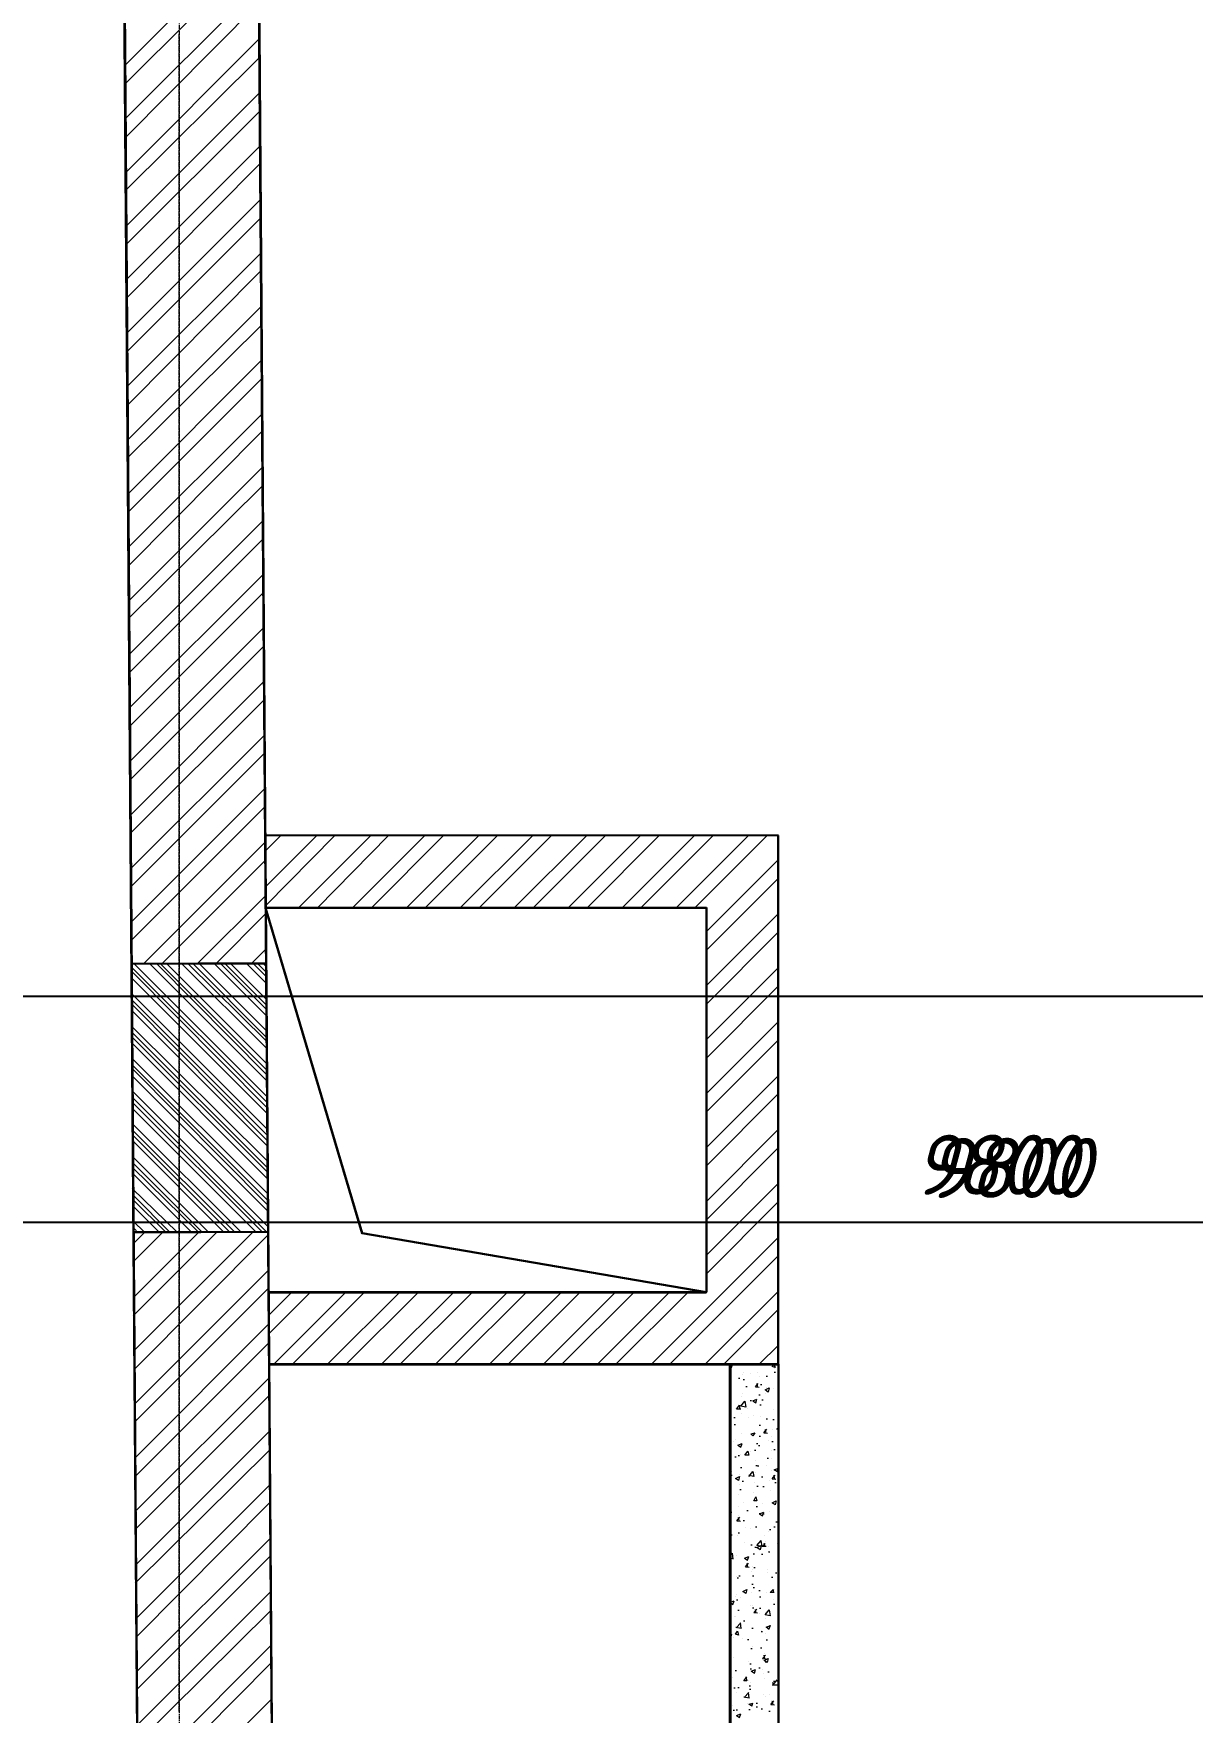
# Model space of a CAD drawing. Header units: millimetres. Extents: x -10178924 to 11692288, y -947381 to 58396.
# Drawn here: x 750201 to 755023, y -810699 to -803712 of the extents above; entities that cross this region are included whole.
import ezdxf

# ---------------------------------------------------------------- set-up
doc = ezdxf.new("R2010")
doc.units = ezdxf.units.MM
doc.linetypes.add('осевая', pattern=[50.8, 31.75, -6.35, 6.35, -6.35])
for name, color, linetype, true_color in [('PDF _Перегородки', 7, 'Continuous', 0x0037dd), ('PDF _Размеры осевые', 7, 'Continuous', 0x5d6970), ('PDF _штриховка', 7, 'Continuous', 0x95834a)]:
    doc.layers.add(name, color=color, linetype=linetype, true_color=true_color)
doc.layers.add('PDF _СПДС_Штриховка', color=7, linetype='Continuous')
doc.layers.add('PDF _Стены.1', color=7, linetype='Continuous')
for name, color, linetype, lineweight in [('PDF _Текст', 7, 'Continuous', 5), ('Перегородки', 162, 'Continuous', 9), ('Размеры осевые', 153, 'Continuous', 9), ('СПДС_Штриховка', 7, 'Continuous', 9), ('Стены.1', 7, 'Continuous', 25), ('ШТРИХОВКА', 252, 'Continuous', 15)]:
    doc.layers.add(name, color=color, linetype=linetype, lineweight=lineweight)
doc.styles.add('PDF GOST Common Italic', font='GOST_Common Italic.ttf')
doc.styles.add('Текст_М100', font='GOST_Common Italic.ttf', dxfattribs={"height": 250})
doc.dimstyles.new('Размеры_М100', dxfattribs={"dimtxt": 250, "dimasz": 100, "dimexe": 100, "dimexo": 100, "dimgap": 100, "dimtad": 1, "dimrnd": 5, "dimtxsty": 'Текст_М100', "dimblk": 'ARCHTICK', "dimcen": 250, "dimdle": 100, "dimadec": 0, "dimazin": 2, "dimtfac": 1, "dimtmove": 1, "dimatfit": 3, "dimfxl": 1, "dimarcsym": 0})

# ---------------------------------------------------------------- blocks, each defined once
blk = doc.blocks.new('_ArchTick')
at = {"color": 0, "linetype": 'ByBlock', "const_width": 0.15}
blk.add_lwpolyline([(-0.5, -0.5), (0.5, 0.5)], dxfattribs=at)
blk = doc.blocks.new('*D2713')
at = {"layer": 'Defpoints', "color": 0, "ltscale": 100, "transparency": 16777216}
for p in [(-7000, -26444.9), (61000, -26444.9), (61000, -26928.2)]:
    blk.add_point(p, dxfattribs=at)
at = {"layer": 'Размеры осевые', "color": 0, "lineweight": -2, "ltscale": 100, "transparency": 16777216}
for p, q in [((-7000, -26544.9), (-7000, -27028.2)), ((61000, -26544.9), (61000, -27028.2)), ((-7100, -26928.2), (61100, -26928.2))]:
    blk.add_line(p, q, dxfattribs=at)
at = {"layer": 'Размеры осевые', "color": 0, "lineweight": -2, "ltscale": 100, "transparency": 16777216, "xscale": 100, "yscale": 100, "zscale": 100, "rotation": 180}
blk.add_blockref('_ArchTick', (-7000, -26928.2), dxfattribs=at)
at = {"layer": 'Размеры осевые', "color": 0, "lineweight": -2, "ltscale": 100, "transparency": 16777216, "xscale": 100, "yscale": 100, "zscale": 100}
blk.add_blockref('_ArchTick', (61000, -26928.2), dxfattribs=at)
at = {"layer": 'Размеры осевые', "color": 0, "ltscale": 100, "transparency": 16777216, "insert": (27000, -26703.2), "char_height": 250, "attachment_point": 5, "style": 'Текст_М100'}
blk.add_mtext('68000', dxfattribs=at)
blk = doc.blocks.new('*D2719')
at = {"layer": 'Defpoints', "color": 0, "ltscale": 100, "transparency": 16777216}
for p in [(27000, -27248.7), (36800, -27248.7), (36800, -27867.7)]:
    blk.add_point(p, dxfattribs=at)
at = {"layer": 'Размеры осевые', "color": 0, "lineweight": -2, "ltscale": 100, "transparency": 16777216}
for p, q in [((27000, -27348.7), (27000, -27967.7)), ((36800, -27348.7), (36800, -27967.7)), ((26900, -27867.7), (36900, -27867.7))]:
    blk.add_line(p, q, dxfattribs=at)
at = {"layer": 'Размеры осевые', "color": 0, "lineweight": -2, "ltscale": 100, "transparency": 16777216, "xscale": 100, "yscale": 100, "zscale": 100, "rotation": 180}
blk.add_blockref('_ArchTick', (27000, -27867.7), dxfattribs=at)
at = {"layer": 'Размеры осевые', "color": 0, "lineweight": -2, "ltscale": 100, "transparency": 16777216, "xscale": 100, "yscale": 100, "zscale": 100}
blk.add_blockref('_ArchTick', (36800, -27867.7), dxfattribs=at)
at = {"layer": 'Размеры осевые', "color": 0, "ltscale": 100, "transparency": 16777216, "insert": (31900, -27642.7), "char_height": 250, "attachment_point": 5, "style": 'Текст_М100'}
blk.add_mtext('9800', dxfattribs=at)
blk = doc.blocks.new('A$C5282721b')
at = {"layer": 'Перегородки', "lineweight": 20, "true_color": 0x000000, "transparency": 33554687}
h = blk.add_hatch(dxfattribs=at)
h.set_pattern_fill('ANSI32', color=18, scale=10, angle=-90)
h.set_pattern_definition([(315, (317124.38, 19491.45), (67.35192, 67.35192), []), (315, (317124.38, 19446.545), (67.35192, 67.35192), [])])
h.paths.add_polyline_path([(28811.26, -26790.909), (28251.265, -26793.645), (28259.391, -27912.252), (28819.388, -27909.346)])
at = {"layer": 'СПДС_Штриховка', "ltscale": 0.1, "true_color": 0x000000, "transparency": 33554687}
h = blk.add_hatch(dxfattribs=at)
h.set_pattern_fill('AR-CONC', color=18)
h.set_pattern_definition([(50, (-258704.5, 228827.83), (182.18467, -15.939086), [19.05, -209.55]), (355, (-258704.5, 228827.83), (-35.24342, 191.056845), [15.24, -167.64058]), (100.451445, (-258689.32, 228826.5), (146.94125, 175.11775), [16.19001, -178.090245]), (46.1842, (-258704.5, 228878.63), (271.07904, -42.04233), [28.575, -314.325]), (96.63556, (-258681.92, 228875.13), (237.40413, 247.42612), [24.28502, -267.1356]), (351.18415, (-258704.5, 228878.63), (237.40413, 247.42612), [22.85997, -251.45973]), (21, (-258679.1, 228865.93), (151.61439, -102.2652), [19.05, -209.55]), (326, (-258679.1, 228865.93), (61.80203, 184.18797), [15.24, -167.64]), (71.451445, (-258666.47, 228857.4), (213.41642, 81.92277), [16.19001, -178.08994]), (37.5, (-258704.506, 228827.83), (3.088603, 84.555039), [0, -165.608, 0, -170.18, 0, -168.275]), (7.5, (-258704.51, 228827.83), (66.819663, 100.180575), [0, -97.028, 0, -161.798, 0, -64.135]), (327.5, (-258761.15, 228827.83), (135.590595, -5.728744), [0, -63.5, 0, -198.12, 0, -262.89]), (317.5, (-258786.55, 228827.83), (148.12918, 25.42649), [0, -82.55, 0, -131.572, 0, -186.69])])
h.paths.add_polyline_path([(30942.131, -28459.584), (30742.131, -28459.584), (30742.131, -31868.119), (30942.131, -31868.119)])
at = {"layer": 'ШТРИХОВКА', "ltscale": 100, "true_color": 0x000000, "transparency": 33554687}
h = blk.add_hatch(dxfattribs=at)
h.set_pattern_fill('ANSI31', color=18, scale=50)
h.set_pattern_definition([(45, (-104060.72, 12739.44), (-112.2532, 112.2532), [])])
h.paths.add_polyline_path([(28819.385, -27909.346), (28259.391, -27912.252), (28288.13, -31868.119), (27792.557, -31868.119), (27792.557, -32428.119), (29042.101, -32424.051), (29042.101, -31868.119), (28848.144, -31868.119)])
h.paths.add_polyline_path([(28251.265, -26793.645), (28811.26, -26790.739), (28731.866, -15862.111), (28171.851, -15862.111)])
h = blk.add_hatch(dxfattribs=at)
h.set_pattern_fill('ANSI31', color=18, scale=50)
h.set_pattern_definition([(45, (-79692.41, 25021.16), (-112.2532, 112.2532), [])])
h.paths.add_polyline_path([(30642.131, -26559.082), (30642.131, -28159.584), (28821.203, -28159.584), (28823.382, -28459.584), (30642.131, -28459.584), (30942.131, -28459.584), (30942.131, -27866.201), (30942.131, -26259.082), (28807.397, -26259.082), (28809.576, -26559.082)])
at = {"layer": 'Размеры осевые', "color": 251, "linetype": 'осевая', "ltscale": 0.5, "transparency": 33554687}
blk.add_line((28450, -58512.867), (28450, -4812.867), dxfattribs=at)
at = {"layer": 'Стены.1', "color": 18, "linetype": 'Continuous', "true_color": 0x000000, "transparency": 33554687}
for p, q in [((29211.24, -27913.92), (28809.585, -26560.395)), ((28811.26, -26790.909), (28251.265, -26793.645)), ((28819.388, -27909.346), (28259.391, -27912.252)), ((30642.131, -28159.584), (29211.24, -27913.92))]:
    blk.add_line(p, q, dxfattribs=at)
at = {"layer": 'Стены.1', "color": 18, "linetype": 'Continuous', "true_color": 0x000000, "transparency": 33554687, "flags": 128}
for points in [[(28171.851, -15862.111), (28288.13, -31868.119)], [(28731.866, -15862.111), (28848.144, -31868.119)], [(30942.131, -26259.082), (28807.397, -26259.082)], [(30942.131, -28459.584), (30942.131, -26259.082)], [(28809.576, -26559.082), (30642.131, -26559.082)], [(30642.131, -26559.082), (30642.131, -28159.584)], [(30642.131, -28159.584), (28821.203, -28159.584)], [(30942.131, -28459.584), (28823.382, -28459.584)]]:
    blk.add_lwpolyline(points, dxfattribs=at)
at = {"layer": 'Стены.1', "color": 18, "ltscale": 0.1, "true_color": 0x000000, "transparency": 33554687}
for points in [[(30742.131, -28459.584), (30742.131, -31868.119)], [(30942.131, -28459.584), (30942.131, -31868.119)]]:
    blk.add_lwpolyline(points, dxfattribs=at)
at = {"layer": 'Размеры осевые', "color": 251, "ltscale": 100, "transparency": 33554687}
for base, p1, p2, picture, middle in [((61000, -26928.154), (-7000, -26444.862), (61000, -26444.862), '*D2713', (27000, -26703.154)), ((36800, -27867.723), (27000, -27248.656), (36800, -27248.656), '*D2719', (31900, -27642.723))]:
    dim = blk.add_linear_dim(base=base, p1=p1, p2=p2, dimstyle='Размеры_М100', dxfattribs=at)
    dim.commit()
    dim.dimension.update_dxf_attribs({"geometry": picture, "text_midpoint": middle})

msp = doc.modelspace()

# ---------------------------------------------------------------- linework, layer by layer
at = {"layer": 'PDF _Перегородки', "color": 5, "lineweight": 20}
for points in [[(750607.8, -807613), (751170.8, -808180.3)], [(750620.5, -807583.4), (751170.8, -808133.7)], [(750713.6, -807583.4), (751170.8, -808044.8)], [(750756, -807583.4), (751170.8, -807998.3)], [(750844.9, -807583.4), (751170.8, -807905.1)], [(750891.4, -807583.4), (751170.8, -807862.8)], [(750980.3, -807583.4), (751166.6, -807769.7)], [(751022.7, -807583.4), (751166.6, -807727.3)], [(751115.8, -807583.4), (751166.6, -807634.2)], [(751158.1, -807583.4), (751166.6, -807591.9)], [(750607.8, -807706.2), (751170.8, -808269.2)], [(750607.8, -807748.5), (751170.8, -808315.8)], [(750607.8, -807841.6), (751175, -808404.7)], [(750607.8, -807884), (751175, -808451.2)], [(750612, -807977.1), (751175, -808540.1)], [(750612, -808019.4), (751175, -808586.7)], [(750612, -808112.6), (751175, -808675.6)], [(750612, -808159.1), (751153.9, -808701)], [(750612, -808248), (751065, -808701)], [(750612, -808294.6), (751018.4, -808701)], [(750612, -808383.5), (750929.5, -808701)], [(750612, -808430.1), (750887.2, -808701)], [(750612, -808519), (750798.3, -808701)], [(750616.3, -808565.5), (750751.7, -808701)], [(750616.3, -808654.4), (750662.8, -808701)], [(750616.3, -808701), (750620.5, -808701)]]:
    msp.add_lwpolyline(points, dxfattribs=at)
at = {"layer": 'PDF _Размеры осевые', "lineweight": 9}
for points in [[(750806.8, -803735.3), (750806.8, -803718.3), (750806.8, -803714.1)], [(750806.8, -803760.7), (750806.8, -803743.7), (750806.8, -803739.5)], [(750806.8, -803786.1), (750806.8, -803769.1), (750806.8, -803764.9)], [(750806.8, -803811.5), (750806.8, -803794.5), (750806.8, -803790.3)], [(750806.8, -803836.9), (750806.8, -803819.9), (750806.8, -803815.7)], [(750806.8, -803862.3), (750806.8, -803845.3), (750806.8, -803841.1)], [(750806.8, -803887.7), (750806.8, -803870.7), (750806.8, -803866.5)], [(750806.8, -803913.1), (750806.8, -803896.1), (750806.8, -803891.9)], [(750806.8, -803938.5), (750806.8, -803921.5), (750806.8, -803917.3)], [(750806.8, -803963.9), (750806.8, -803946.9), (750806.8, -803942.7)], [(750806.8, -803989.3), (750806.8, -803972.3), (750806.8, -803968.1)], [(750806.8, -804014.7), (750806.8, -803997.7), (750806.8, -803993.5)], [(750806.8, -804040.1), (750806.8, -804023.1), (750806.8, -804018.9)], [(750806.8, -804065.5), (750806.8, -804048.5), (750806.8, -804044.3)], [(750806.8, -804090.9), (750806.8, -804073.9), (750806.8, -804069.7)], [(750806.8, -804116.3), (750806.8, -804099.3), (750806.8, -804095.1)], [(750806.8, -804141.7), (750806.8, -804124.7), (750806.8, -804120.5)], [(750806.8, -804167.1), (750806.8, -804150.1), (750806.8, -804145.9)], [(750806.8, -804192.5), (750806.8, -804175.5), (750806.8, -804171.3)], [(750806.8, -804217.9), (750806.8, -804200.9), (750806.8, -804196.7)], [(750806.8, -804243.3), (750806.8, -804226.3), (750806.8, -804222.1)], [(750806.8, -804268.7), (750806.8, -804251.7), (750806.8, -804247.5)], [(750806.8, -804294.1), (750806.8, -804277.1), (750806.8, -804272.9)], [(750806.8, -804319.5), (750806.8, -804302.5), (750806.8, -804298.3)], [(750806.8, -804344.9), (750806.8, -804327.9), (750806.8, -804323.7)], [(750806.8, -804370.3), (750806.8, -804353.3), (750806.8, -804349.1)], [(750806.8, -804395.7), (750806.8, -804378.7), (750806.8, -804374.5)], [(750806.8, -804421.1), (750806.8, -804404.1), (750806.8, -804399.9)], [(750806.8, -804446.5), (750806.8, -804429.5), (750806.8, -804425.3)], [(750806.8, -804471.9), (750806.8, -804454.9), (750806.8, -804450.7)], [(750806.8, -804497.3), (750806.8, -804480.3), (750806.8, -804476.1)], [(750806.8, -804522.7), (750806.8, -804505.7), (750806.8, -804501.5)], [(750806.8, -804548.1), (750806.8, -804531.1), (750806.8, -804526.9)], [(750806.8, -804573.5), (750806.8, -804556.5), (750806.8, -804552.3)], [(750806.8, -804598.9), (750806.8, -804581.9), (750806.8, -804577.7)], [(750806.8, -804624.3), (750806.8, -804607.3), (750806.8, -804603.1)], [(750806.8, -804649.7), (750806.8, -804632.8), (750806.8, -804628.5)], [(750806.8, -804675.1), (750806.8, -804658.1), (750806.8, -804653.9)], [(750806.8, -804700.5), (750806.8, -804683.5), (750806.8, -804679.3)], [(750806.8, -804725.9), (750806.8, -804708.9), (750806.8, -804704.7)], [(750806.8, -804751.3), (750806.8, -804734.3), (750806.8, -804730.1)], [(750806.8, -804776.7), (750806.8, -804759.8), (750806.8, -804755.5)], [(750806.8, -804802.1), (750806.8, -804785.1), (750806.8, -804780.9)], [(750806.8, -804827.5), (750806.8, -804810.5), (750806.8, -804806.3)], [(750806.8, -804852.9), (750806.8, -804836), (750806.8, -804831.7)], [(750806.8, -804878.3), (750806.8, -804861.4), (750806.8, -804857.1)], [(750806.8, -804903.7), (750806.8, -804886.8), (750806.8, -804882.5)], [(750806.8, -804929.1), (750806.8, -804912.1), (750806.8, -804907.9)], [(750806.8, -804954.5), (750806.8, -804937.5), (750806.8, -804933.3)], [(750806.8, -804979.9), (750806.8, -804963), (750806.8, -804958.7)], [(750806.8, -805005.3), (750806.8, -804988.4), (750806.8, -804984.1)], [(750806.8, -805030.7), (750806.8, -805013.8), (750806.8, -805009.5)], [(750806.8, -805056.1), (750806.8, -805039.1), (750806.8, -805034.9)], [(750806.8, -805081.5), (750806.8, -805064.6), (750806.8, -805060.3)], [(750806.8, -805106.9), (750806.8, -805090), (750806.8, -805085.7)], [(750806.8, -805132.3), (750806.8, -805115.4), (750806.8, -805111.1)], [(750806.8, -805157.7), (750806.8, -805140.8), (750806.8, -805136.5)], [(750806.8, -805183.1), (750806.8, -805166.1), (750806.8, -805161.9)], [(750806.8, -805208.5), (750806.8, -805191.6), (750806.8, -805187.3)], [(750806.8, -805233.9), (750806.8, -805217), (750806.8, -805212.7)], [(750806.8, -805259.3), (750806.8, -805242.4), (750806.8, -805238.1)], [(750806.8, -805284.7), (750806.8, -805267.8), (750806.8, -805263.5)], [(750806.8, -805310.1), (750806.8, -805293.2), (750806.8, -805288.9)], [(750806.8, -805335.5), (750806.8, -805318.6), (750806.8, -805314.3)], [(750806.8, -805360.9), (750806.8, -805344), (750806.8, -805339.7)], [(750806.8, -805386.3), (750806.8, -805369.4), (750806.8, -805365.1)], [(750806.8, -805411.7), (750806.8, -805394.8), (750806.8, -805390.5)], [(750806.8, -805437.1), (750806.8, -805420.2), (750806.8, -805415.9)], [(750806.8, -805462.5), (750806.8, -805445.6), (750806.8, -805441.3)], [(750806.8, -805487.9), (750806.8, -805471), (750806.8, -805466.7)], [(750806.8, -805513.3), (750806.8, -805496.4), (750806.8, -805492.1)], [(750806.8, -805538.7), (750806.8, -805521.8), (750806.8, -805517.5)], [(750806.8, -805564.1), (750806.8, -805547.2), (750806.8, -805542.9)], [(750806.8, -805589.5), (750806.8, -805572.6), (750806.8, -805568.3)], [(750806.8, -805614.9), (750806.8, -805598), (750806.8, -805593.7)], [(750806.8, -805640.3), (750806.8, -805623.4), (750806.8, -805619.1)], [(750806.8, -805665.7), (750806.8, -805648.8), (750806.8, -805644.5)], [(750806.8, -805691.1), (750806.8, -805674.2), (750806.8, -805669.9)], [(750806.8, -805716.5), (750806.8, -805699.6), (750806.8, -805695.3)], [(750806.8, -805741.9), (750806.8, -805725), (750806.8, -805720.7)], [(750806.8, -805767.3), (750806.8, -805750.4), (750806.8, -805746.1)], [(750806.8, -805792.7), (750806.8, -805775.8), (750806.8, -805771.5)], [(750806.8, -805818.1), (750806.8, -805801.2), (750806.8, -805796.9)], [(750806.8, -805843.5), (750806.8, -805826.6), (750806.8, -805822.3)], [(750806.8, -805868.9), (750806.8, -805852), (750806.8, -805847.7)], [(750806.8, -805894.3), (750806.8, -805877.4), (750806.8, -805873.1)], [(750806.8, -805919.7), (750806.8, -805902.8), (750806.8, -805898.5)], [(750806.8, -805945.1), (750806.8, -805928.2), (750806.8, -805923.9)], [(750806.8, -805970.5), (750806.8, -805953.6), (750806.8, -805949.3)], [(750806.8, -805995.9), (750806.8, -805979), (750806.8, -805974.7)], [(750806.8, -806021.3), (750806.8, -806004.4), (750806.8, -806000.1)], [(750806.8, -806046.7), (750806.8, -806029.8), (750806.8, -806025.5)], [(750806.8, -806072.1), (750806.8, -806055.2), (750806.8, -806050.9)], [(750806.8, -806097.5), (750806.8, -806080.6), (750806.8, -806076.3)], [(750806.8, -806122.9), (750806.8, -806106), (750806.8, -806101.7)], [(750806.8, -806148.3), (750806.8, -806131.4), (750806.8, -806127.1)], [(750806.8, -806173.7), (750806.8, -806156.8), (750806.8, -806152.5)], [(750806.8, -806199.1), (750806.8, -806182.2), (750806.8, -806177.9)], [(750806.8, -806224.5), (750806.8, -806207.6), (750806.8, -806203.3)], [(750806.8, -806249.9), (750806.8, -806233), (750806.8, -806228.7)], [(750806.8, -806275.3), (750806.8, -806258.4), (750806.8, -806254.1)], [(750806.8, -806300.7), (750806.8, -806283.8), (750806.8, -806279.5)], [(750806.8, -806326.1), (750806.8, -806309.2), (750806.8, -806304.9)], [(750806.8, -806351.5), (750806.8, -806334.6), (750806.8, -806330.3)], [(750806.8, -806376.9), (750806.8, -806360), (750806.8, -806355.7)], [(750806.8, -806402.3), (750806.8, -806385.4), (750806.8, -806381.1)], [(750806.8, -806427.7), (750806.8, -806410.8), (750806.8, -806406.5)], [(750806.8, -806453.1), (750806.8, -806436.2), (750806.8, -806431.9)], [(750806.8, -806478.5), (750806.8, -806461.6), (750806.8, -806457.3)], [(750806.8, -806503.9), (750806.8, -806487), (750806.8, -806482.7)], [(750806.8, -806529.3), (750806.8, -806512.4), (750806.8, -806508.1)], [(750806.8, -806554.7), (750806.8, -806537.8), (750806.8, -806533.5)], [(750806.8, -806580.1), (750806.8, -806563.2), (750806.8, -806558.9)], [(750806.8, -806605.5), (750806.8, -806588.6), (750806.8, -806584.3)], [(750806.8, -806630.9), (750806.8, -806614), (750806.8, -806609.7)], [(750806.8, -806656.3), (750806.8, -806639.4), (750806.8, -806635.1)], [(750806.8, -806681.7), (750806.8, -806664.8), (750806.8, -806660.5)], [(750806.8, -806707.1), (750806.8, -806690.2), (750806.8, -806685.9)], [(750806.8, -806732.5), (750806.8, -806715.6), (750806.8, -806711.3)], [(750806.8, -806757.9), (750806.8, -806741), (750806.8, -806736.7)], [(750806.8, -806783.3), (750806.8, -806766.4), (750806.8, -806762.1)], [(750806.8, -806808.7), (750806.8, -806791.8), (750806.8, -806787.5)], [(750806.8, -806834.1), (750806.8, -806817.2), (750806.8, -806812.9)], [(750806.8, -806859.5), (750806.8, -806842.6), (750806.8, -806838.3)], [(750806.8, -806884.9), (750806.8, -806868), (750806.8, -806863.7)], [(750806.8, -806910.3), (750806.8, -806893.4), (750806.8, -806889.1)], [(750806.8, -806935.7), (750806.8, -806918.8), (750806.8, -806914.5)], [(750806.8, -806961.1), (750806.8, -806944.2), (750806.8, -806939.9)], [(750806.8, -806986.5), (750806.8, -806969.6), (750806.8, -806965.3)], [(750806.8, -807011.9), (750806.8, -806995), (750806.8, -806990.7)], [(750806.8, -807037.3), (750806.8, -807020.4), (750806.8, -807016.1)], [(750806.8, -807062.7), (750806.8, -807045.8), (750806.8, -807041.5)], [(750806.8, -807088.1), (750806.8, -807071.2), (750806.8, -807066.9)], [(750806.8, -807113.5), (750806.8, -807096.6), (750806.8, -807092.3)], [(750806.8, -807138.9), (750806.8, -807122), (750806.8, -807117.7)], [(750806.8, -807164.3), (750806.8, -807147.4), (750806.8, -807143.1)], [(750806.8, -807189.7), (750806.8, -807172.8), (750806.8, -807168.5)], [(750806.8, -807215.1), (750806.8, -807198.2), (750806.8, -807193.9)], [(750806.8, -807240.5), (750806.8, -807223.6), (750806.8, -807219.3)], [(750806.8, -807265.9), (750806.8, -807249), (750806.8, -807244.7)], [(750806.8, -807291.3), (750806.8, -807274.4), (750806.8, -807270.1)], [(750806.8, -807316.7), (750806.8, -807299.8), (750806.8, -807295.5)], [(750806.8, -807342.1), (750806.8, -807325.2), (750806.8, -807320.9)], [(750806.8, -807367.5), (750806.8, -807350.6), (750806.8, -807346.3)], [(750806.8, -807392.9), (750806.8, -807376), (750806.8, -807371.7)], [(750806.8, -807418.3), (750806.8, -807401.4), (750806.8, -807397.1)], [(750806.8, -807443.7), (750806.8, -807426.8), (750806.8, -807422.5)], [(750806.8, -807469.1), (750806.8, -807452.2), (750806.8, -807447.9)], [(750806.8, -807494.5), (750806.8, -807477.6), (750806.8, -807473.3)], [(750806.8, -807519.9), (750806.8, -807503), (750806.8, -807498.7)], [(750806.8, -807545.3), (750806.8, -807528.4), (750806.8, -807524.1)], [(750806.8, -807570.7), (750806.8, -807553.8), (750806.8, -807549.5)], [(750806.8, -807596.1), (750806.8, -807579.2), (750806.8, -807574.9)], [(750806.8, -807621.5), (750806.8, -807604.6), (750806.8, -807600.3)], [(750806.8, -807646.9), (750806.8, -807630), (750806.8, -807625.7)], [(750806.8, -807672.3), (750806.8, -807655.4), (750806.8, -807651.1)], [(750806.8, -807697.7), (750806.8, -807680.8), (750806.8, -807676.5)], [(750806.8, -807723.1), (750806.8, -807706.2), (750806.8, -807701.9)], [(715255, -807718.9), (783451.7, -807718.9)], [(750806.8, -807748.5), (750806.8, -807731.6), (750806.8, -807727.3)], [(750806.8, -807773.9), (750806.8, -807757), (750806.8, -807752.7)], [(750806.8, -807799.3), (750806.8, -807782.4), (750806.8, -807778.1)], [(750806.8, -807824.7), (750806.8, -807807.8), (750806.8, -807803.5)], [(750806.8, -807850.1), (750806.8, -807833.2), (750806.8, -807828.9)], [(750806.8, -807875.5), (750806.8, -807858.6), (750806.8, -807854.3)], [(750806.8, -807900.9), (750806.8, -807884), (750806.8, -807879.7)], [(750806.8, -807926.3), (750806.8, -807909.4), (750806.8, -807905.1)], [(750806.8, -807951.7), (750806.8, -807934.8), (750806.8, -807930.5)], [(750806.8, -807977.1), (750806.8, -807960.2), (750806.8, -807955.9)], [(750806.8, -808002.5), (750806.8, -807985.6), (750806.8, -807981.3)], [(750806.8, -808027.9), (750806.8, -808011), (750806.8, -808006.7)], [(750806.8, -808053.3), (750806.8, -808036.4), (750806.8, -808032.1)], [(750806.8, -808078.7), (750806.8, -808061.8), (750806.8, -808057.5)], [(750806.8, -808104.1), (750806.8, -808087.2), (750806.8, -808082.9)], [(750806.8, -808129.5), (750806.8, -808112.6), (750806.8, -808108.3)], [(750806.8, -808154.9), (750806.8, -808138), (750806.8, -808133.7)], [(750806.8, -808180.3), (750806.8, -808163.4), (750806.8, -808159.1)], [(750806.8, -808205.7), (750806.8, -808188.8), (750806.8, -808184.5)], [(750806.8, -808231.1), (750806.8, -808214.2), (750806.8, -808209.9)], [(750806.8, -808256.5), (750806.8, -808239.6), (750806.8, -808235.3)], [(750806.8, -808281.9), (750806.8, -808265), (750806.8, -808260.7)], [(750806.8, -808307.3), (750806.8, -808290.4), (750806.8, -808286.1)], [(750806.8, -808332.7), (750806.8, -808315.8), (750806.8, -808311.5)], [(750806.8, -808358.1), (750806.8, -808341.2), (750806.8, -808336.9)], [(750806.8, -808383.5), (750806.8, -808366.6), (750806.8, -808362.3)], [(750806.8, -808408.9), (750806.8, -808392), (750806.8, -808387.7)], [(750806.8, -808434.3), (750806.8, -808417.4), (750806.8, -808413.1)], [(750806.8, -808459.7), (750806.8, -808442.8), (750806.8, -808438.5)], [(750806.8, -808485.1), (750806.8, -808468.2), (750806.8, -808463.9)], [(750806.8, -808510.5), (750806.8, -808493.6), (750806.8, -808489.3)], [(750806.8, -808535.9), (750806.8, -808519), (750806.8, -808514.7)], [(750806.8, -808561.3), (750806.8, -808544.4), (750806.8, -808540.1)], [(750806.8, -808586.7), (750806.8, -808569.8), (750806.8, -808565.5)], [(750806.8, -808612.1), (750806.8, -808595.2), (750806.8, -808590.9)], [(750806.8, -808637.5), (750806.8, -808620.6), (750806.8, -808616.3)], [(749257.3, -808658.7), (759256.1, -808658.7)], [(750806.8, -808662.9), (750806.8, -808646), (750806.8, -808641.7)], [(750806.8, -808688.3), (750806.8, -808671.4), (750806.8, -808667.1)], [(750806.8, -808713.7), (750806.8, -808696.8), (750806.8, -808692.5)], [(750806.8, -808739.1), (750806.8, -808722.2), (750806.8, -808717.9)], [(750806.8, -808764.5), (750806.8, -808747.6), (750806.8, -808743.3)], [(750806.8, -808789.9), (750806.8, -808773), (750806.8, -808768.7)], [(750806.8, -808815.3), (750806.8, -808798.4), (750806.8, -808794.1)], [(750806.8, -808840.7), (750806.8, -808823.8), (750806.8, -808819.5)], [(750806.8, -808866.1), (750806.8, -808849.2), (750806.8, -808844.9)], [(750806.8, -808891.5), (750806.8, -808874.6), (750806.8, -808870.3)], [(750806.8, -808916.9), (750806.8, -808900), (750806.8, -808895.7)], [(750806.8, -808942.3), (750806.8, -808925.4), (750806.8, -808921.1)], [(750806.8, -808967.7), (750806.8, -808950.8), (750806.8, -808946.5)], [(750806.8, -808993.1), (750806.8, -808976.2), (750806.8, -808971.9)], [(750806.8, -809018.5), (750806.8, -809001.6), (750806.8, -808997.3)], [(750806.8, -809043.9), (750806.8, -809027), (750806.8, -809022.7)], [(750806.8, -809069.3), (750806.8, -809052.4), (750806.8, -809048.1)], [(750806.8, -809094.7), (750806.8, -809077.8), (750806.8, -809073.5)], [(750806.8, -809120.1), (750806.8, -809103.2), (750806.8, -809098.9)], [(750806.8, -809145.5), (750806.8, -809128.6), (750806.8, -809124.3)], [(750806.8, -809170.9), (750806.8, -809154), (750806.8, -809149.7)], [(750806.8, -809196.3), (750806.8, -809179.4), (750806.8, -809175.1)], [(750806.8, -809221.7), (750806.8, -809204.8), (750806.8, -809200.5)], [(750806.8, -809247.1), (750806.8, -809230.2), (750806.8, -809225.9)], [(750806.8, -809272.5), (750806.8, -809255.6), (750806.8, -809251.3)], [(750806.8, -809297.9), (750806.8, -809281), (750806.8, -809276.8)], [(750806.8, -809323.3), (750806.8, -809306.4), (750806.8, -809302.1)], [(750806.8, -809348.7), (750806.8, -809331.8), (750806.8, -809327.5)], [(750806.8, -809374.1), (750806.8, -809357.2), (750806.8, -809352.9)], [(750806.8, -809399.5), (750806.8, -809382.6), (750806.8, -809378.3)], [(750806.8, -809424.9), (750806.8, -809408), (750806.8, -809403.8)], [(750806.8, -809450.3), (750806.8, -809433.4), (750806.8, -809429.1)], [(750806.8, -809475.7), (750806.8, -809458.8), (750806.8, -809454.5)], [(750806.8, -809501.1), (750806.8, -809484.2), (750806.8, -809479.9)], [(750806.8, -809526.5), (750806.8, -809509.6), (750806.8, -809505.4)], [(750806.8, -809551.9), (750806.8, -809535), (750806.8, -809530.8)], [(750806.8, -809577.3), (750806.8, -809560.4), (750806.8, -809556.2)], [(750806.8, -809602.7), (750806.8, -809585.8), (750806.8, -809581.5)], [(750806.8, -809628.1), (750806.8, -809611.2), (750806.8, -809606.9)], [(750806.8, -809653.5), (750806.8, -809636.6), (750806.8, -809632.4)], [(750806.8, -809678.9), (750806.8, -809662), (750806.8, -809657.8)], [(750806.8, -809704.3), (750806.8, -809687.4), (750806.8, -809683.2)], [(750806.8, -809729.7), (750806.8, -809712.8), (750806.8, -809708.6)], [(750806.8, -809755.1), (750806.8, -809738.2), (750806.8, -809734)], [(750806.8, -809780.5), (750806.8, -809763.6), (750806.8, -809759.4)], [(750806.8, -809805.9), (750806.8, -809789), (750806.8, -809784.8)], [(750806.8, -809831.3), (750806.8, -809814.4), (750806.8, -809810.2)], [(750806.8, -809856.7), (750806.8, -809839.8), (750806.8, -809835.6)], [(750806.8, -809882.1), (750806.8, -809865.2), (750806.8, -809861)], [(750806.8, -809907.5), (750806.8, -809890.6), (750806.8, -809886.4)], [(750806.8, -809932.9), (750806.8, -809916), (750806.8, -809911.8)], [(750806.8, -809958.3), (750806.8, -809941.4), (750806.8, -809937.2)], [(750806.8, -809983.7), (750806.8, -809966.8), (750806.8, -809962.6)], [(750806.8, -810009.1), (750806.8, -809992.2), (750806.8, -809988)], [(750806.8, -810034.5), (750806.8, -810017.6), (750806.8, -810013.4)], [(750806.8, -810059.9), (750806.8, -810043), (750806.8, -810038.8)], [(750806.8, -810085.3), (750806.8, -810068.4), (750806.8, -810064.2)], [(750806.8, -810110.7), (750806.8, -810093.8), (750806.8, -810089.6)], [(750806.8, -810136.1), (750806.8, -810119.2), (750806.8, -810115)], [(750806.8, -810161.5), (750806.8, -810144.6), (750806.8, -810140.4)], [(750806.8, -810186.9), (750806.8, -810170), (750806.8, -810165.8)], [(750806.8, -810212.3), (750806.8, -810195.4), (750806.8, -810191.2)], [(750806.8, -810237.7), (750806.8, -810220.8), (750806.8, -810216.6)], [(750806.8, -810263.1), (750806.8, -810246.2), (750806.8, -810242)], [(750806.8, -810288.5), (750806.8, -810271.6), (750806.8, -810267.4)], [(750806.8, -810313.9), (750806.8, -810297), (750806.8, -810292.8)], [(750806.8, -810339.3), (750806.8, -810322.4), (750806.8, -810318.2)], [(750806.8, -810364.7), (750806.8, -810347.8), (750806.8, -810343.6)], [(750806.8, -810390.1), (750806.8, -810373.2), (750806.8, -810369)], [(750806.8, -810415.5), (750806.8, -810398.6), (750806.8, -810394.4)], [(750806.8, -810440.9), (750806.8, -810424), (750806.8, -810419.8)], [(750806.8, -810466.3), (750806.8, -810449.4), (750806.8, -810445.2)], [(750806.8, -810491.7), (750806.8, -810474.8), (750806.8, -810470.6)], [(750806.8, -810517.1), (750806.8, -810500.2), (750806.8, -810496)], [(750806.8, -810542.5), (750806.8, -810525.6), (750806.8, -810521.4)], [(750806.8, -810567.9), (750806.8, -810551), (750806.8, -810546.8)], [(750806.8, -810593.3), (750806.8, -810576.4), (750806.8, -810572.2)], [(750806.8, -810618.7), (750806.8, -810601.8), (750806.8, -810597.6)], [(750806.8, -810644.1), (750806.8, -810627.2), (750806.8, -810623)], [(750806.8, -810669.5), (750806.8, -810652.6), (750806.8, -810648.4)], [(750806.8, -810694.9), (750806.8, -810678), (750806.8, -810673.8)]]:
    msp.add_lwpolyline(points, dxfattribs=at)
at = {"layer": 'PDF _СПДС_Штриховка', "lineweight": 9}
for points in [[(753097, -809251.3), (753105.5, -809251.3)], [(753097, -809255.6), (753105.5, -809264), (753109.7, -809251.3)], [(753152, -809293.7), (753152, -809293.7)], [(753156.3, -809285.2), (753156.3, -809285.2)], [(753185.9, -809289.5), (753185.9, -809289.5)], [(753215.5, -809285.2), (753215.5, -809285.2)], [(753219.8, -809302.1), (753219.8, -809302.1)], [(753283.3, -809268.3), (753283.3, -809268.3)], [(753101.2, -809374.1), (753101.2, -809374.1)], [(753147.8, -809382.6), (753147.8, -809382.6)], [(753152, -809369.9), (753152, -809369.9)], [(753245.2, -809369.9), (753245.2, -809369.9)], [(753249.4, -809348.7), (753249.4, -809348.7)], [(753279, -809352.9), (753279, -809352.9)], [(753143.6, -809437.6), (753126.6, -809437.6), (753139.3, -809420.7), (753139.3, -809437.6)], [(753147.8, -809454.5), (753147.8, -809454.5)], [(753173.2, -809433.4), (753173.2, -809433.4)], [(753198.6, -809463), (753198.6, -809463)], [(753279, -809437.6), (753279, -809437.6)], [(753177.4, -809471.5), (753177.4, -809471.5)], [(753224, -809467.2), (753224, -809467.2)], [(753274.8, -809522.3), (753274.8, -809522.3)], [(753113.9, -809573.1), (753113.9, -809573.1)], [(753122.4, -809564.6), (753122.4, -809564.6)], [(753147.8, -809539.2), (753147.8, -809539.2)], [(753257.9, -809568.8), (753257.9, -809568.8)], [(753270.6, -809551.9), (753270.6, -809551.9)], [(753143.6, -809623.9), (753143.6, -809623.9)], [(753185.9, -809611.2), (753185.9, -809611.2)], [(753207.1, -809649.3), (753207.1, -809649.3)], [(753249.4, -809670.5), (753249.4, -809670.5)], [(753270.6, -809607), (753270.6, -809607)], [(753270.6, -809640.8), (753270.6, -809640.8)], [(753101.2, -809695.9), (753101.2, -809695.9)], [(753126.6, -809725.5), (753126.6, -809725.5)], [(753139.3, -809708.6), (753139.3, -809708.6)], [(753177.4, -809717), (753194.4, -809695.9), (753198.6, -809717), (753177.4, -809712.8)], [(753202.8, -809742.4), (753202.8, -809742.4)], [(753207.1, -809700.1), (753207.1, -809700.1)], [(753262.1, -809734), (753262.1, -809734)], [(753270.6, -809691.6), (753270.6, -809691.6)], [(753135.1, -809793.2), (753135.1, -809793.2)], [(753139.3, -809750.9), (753139.3, -809750.9)], [(753198.6, -809784.8), (753198.6, -809784.8)], [(753266.3, -809776.3), (753266.3, -809776.3)], [(753135.1, -809844), (753135.1, -809844)], [(753135.1, -809877.9), (753135.1, -809877.9)], [(753156.3, -809827.1), (753156.3, -809827.1)], [(753232.5, -809831.3), (753232.5, -809831.3)], [(753262.1, -809861), (753262.1, -809861)], [(753291.7, -809831.3), (753291.7, -809831.3)], [(753164.7, -809928.7), (753164.7, -809928.7)], [(753185.9, -809932.9), (753185.9, -809932.9)], [(753257.9, -809945.6), (753257.9, -809945.6)], [(753097, -810013.4), (753097, -810013.4)], [(753105.5, -809958.3), (753105.5, -809958.3)], [(753130.9, -809962.6), (753130.9, -809962.6)], [(753160.5, -809992.2), (753160.5, -809992.2)], [(753232.5, -810009.1), (753211.3, -810004.9), (753228.2, -809983.7)], [(753232.5, -810009.1), (753228.2, -809983.7)], [(753249.4, -810009.1), (753232.5, -810009.1), (753245.2, -809996.4)], [(753240.9, -809962.6), (753240.9, -809962.6)], [(753245.2, -810009.1), (753240.9, -809996.4)], [(753245.2, -809988), (753245.2, -809988)], [(753257.9, -810009.1), (753257.9, -810009.1)], [(753296, -809996.4), (753296, -809996.4)], [(753126.6, -810047.2), (753126.6, -810047.2)], [(753257.9, -810030.3), (753257.9, -810030.3)], [(753126.6, -810131.9), (753126.6, -810131.9)], [(753190.1, -810110.7), (753190.1, -810110.7)], [(753194.4, -810093.8), (753194.4, -810093.8)], [(753194.4, -810102.3), (753194.4, -810102.3)], [(753253.6, -810102.3), (753253.6, -810102.3)], [(753253.6, -810115), (753253.6, -810115)], [(753097, -810182.7), (753097, -810186.9), (753101.2, -810186.9)], [(753122.4, -810216.6), (753122.4, -810216.6)], [(753126.6, -810208.1), (753126.6, -810208.1)], [(753143.6, -810220.8), (753143.6, -810220.8)], [(753190.1, -810199.6), (753190.1, -810199.6)], [(753249.4, -810199.6), (753249.4, -810199.6)], [(753283.3, -810199.6), (753266.3, -810199.6), (753279, -810186.9), (753279, -810199.6)], [(753279, -810229.3), (753279, -810229.3)], [(753283.3, -810186.9), (753283.3, -810186.9)], [(753118.2, -810301.2), (753118.2, -810301.2)], [(753122.4, -810301.2), (753122.4, -810301.2)], [(753185.9, -810254.7), (753185.9, -810254.7)], [(753194.4, -810254.7), (753194.4, -810254.7)], [(753219.8, -810288.5), (753219.8, -810288.5)], [(753245.2, -810284.3), (753245.2, -810284.3)], [(753130.9, -810360.5), (753135.1, -810377.4), (753122.4, -810373.2), (753130.9, -810360.5)], [(753228.2, -810356.3), (753228.2, -810356.3)], [(753245.2, -810309.7), (753245.2, -810309.7)], [(753245.2, -810369), (753245.2, -810369)], [(753097, -810377.4), (753105.5, -810373.2), (753101.2, -810390.1), (753097, -810385.9)], [(753113.9, -810385.9), (753113.9, -810385.9)], [(753152, -810390.1), (753152, -810390.1)], [(753194.4, -810424), (753194.4, -810424)], [(753113.9, -810470.6), (753113.9, -810470.6)], [(753177.4, -810487.5), (753177.4, -810487.5)], [(753240.9, -810453.6), (753240.9, -810453.6)], [(753245.2, -810470.6), (753245.2, -810470.6)], [(753109.7, -810555.2), (753109.7, -810555.2)], [(753164.7, -810551), (753169, -810567.9), (753156.3, -810567.9), (753169, -810551)], [(753177.4, -810567.9), (753177.4, -810567.9)], [(753185.9, -810576.4), (753185.9, -810576.4)], [(753232.5, -810521.4), (753232.5, -810521.4)], [(753236.7, -810538.3), (753236.7, -810538.3)], [(753240.9, -810559.5), (753240.9, -810559.5)], [(753279, -810584.9), (753296, -810563.7), (753300.2, -810576.4)], [(753105.5, -810639.9), (753105.5, -810639.9)], [(753126.6, -810614.5), (753126.6, -810614.5)], [(753236.7, -810623), (753236.7, -810623)], [(753245.2, -810631.4), (753245.2, -810631.4)], [(753262.1, -810623), (753262.1, -810623)], [(753270.6, -810648.4), (753270.6, -810648.4)], [(753274.8, -810584.9), (753300.2, -810584.9)], [(753109.7, -810669.5), (753109.7, -810669.5)], [(753173.2, -810661.1), (753173.2, -810661.1)], [(753190.1, -810673.8), (753177.4, -810665.3), (753194.4, -810661.1)], [(753190.1, -810673.8), (753194.4, -810661.1)]]:
    msp.add_lwpolyline(points, dxfattribs=at)
for points in [[(753283.3, -809251.3), (753287.5, -809264), (753274.8, -809259.8)], [(753262.1, -809348.7), (753257.9, -809365.6), (753245.2, -809357.2)], [(753143.6, -809424.9), (753160.5, -809403.8), (753164.7, -809429.1)], [(753202.8, -809535), (753194.4, -809547.7), (753185.9, -809539.2)], [(753173.2, -809611.2), (753177.4, -809628.1), (753160.5, -809628.1)], [(753139.3, -809717), (753135.1, -809734), (753122.4, -809725.5)], [(753207.1, -809801.7), (753211.3, -809818.6), (753198.6, -809818.6)], [(753291.7, -809818.6), (753287.5, -809835.6), (753274.8, -809827.1)], [(753228.2, -810004.9), (753224, -810021.8), (753211.3, -810013.4)], [(753169, -810186.9), (753164.7, -810203.9), (753152, -810195.4)], [(753266.3, -810297), (753245.2, -810292.8), (753262.1, -810271.6)], [(753257.9, -810474.8), (753253.6, -810491.7), (753240.9, -810483.3)]]:
    msp.add_lwpolyline(points, close=True, dxfattribs=at)
at = {"layer": 'PDF _Стены.1', "lineweight": 25}
for points in [[(750645.9, -812658.6), (750527.4, -796652.9), (750150.6, -796652.9)], [(751086.2, -796652.9), (751204.7, -812658.6)], [(753300.2, -807050), (751162.4, -807050)], [(751179.3, -809251.3), (753300.1, -809251.3), (753300.1, -807050.1)], [(751179.4, -808950.8), (752999.6, -808950.8), (751568.8, -808705.3), (751166.7, -807350.6), (752999.6, -807350.6)], [(752999.6, -807350.6), (752999.6, -808950.7)], [(751166.6, -807583.4), (750607.8, -807583.4)], [(751175.1, -808701), (750616.3, -808701)], [(753097, -809251.3), (753097, -812659.1)], [(753300.2, -809251.3), (753300.2, -812659.1)]]:
    msp.add_lwpolyline(points, dxfattribs=at)
at = {"layer": 'PDF _штриховка', "color": 251, "lineweight": 5, "true_color": 0x636466}
for points in [[(750582.4, -803921.5), (751136.9, -803367)], [(750582.4, -804145.9), (751136.9, -803587.1)], [(750582.4, -804366), (751141.2, -803811.5)], [(750586.6, -804590.4), (751141.2, -804035.9)], [(750586.6, -804814.8), (751141.2, -804256)], [(750590.8, -805034.9), (751145.4, -804480.4)], [(750590.8, -805259.3), (751145.4, -804700.5)], [(750590.8, -805479.4), (751149.6, -804924.9)], [(750595.1, -805703.8), (751149.6, -805149.2)], [(750595.1, -805928.2), (751149.6, -805369.4)], [(750595.1, -806148.3), (751153.9, -805593.7)], [(750599.3, -806372.7), (751153.9, -805818.1)], [(750599.3, -806597), (751158.1, -806038.2)], [(750603.5, -806817.2), (751158.1, -806262.6)], [(750603.5, -807041.5), (751158.1, -806487)], [(750603.5, -807265.9), (751162.3, -806707.1)], [(750607.8, -807486), (751162.3, -806931.5)], [(751162.4, -807117.7), (751230.1, -807050)], [(751166.6, -807342.1), (751454.4, -807050)], [(751382.5, -807350.6), (751678.8, -807050)], [(751606.9, -807350.6), (751907.4, -807050)], [(751831.2, -807350.6), (752131.8, -807050)], [(752055.6, -807350.6), (752356.2, -807050)], [(752280, -807350.6), (752580.5, -807050)], [(752504.3, -807350.6), (752804.9, -807050)], [(752728.7, -807350.6), (753029.3, -807050)], [(752953.1, -807350.6), (753253.6, -807050)], [(750734.8, -807583.4), (751162.3, -807155.8)], [(752999.6, -807528.4), (753300.2, -807227.8)], [(750959.2, -807583.4), (751166.6, -807376)], [(752999.6, -807752.7), (753300.2, -807452.2)], [(752999.6, -807977.1), (753300.2, -807676.5)], [(752999.6, -808201.5), (753300.2, -807900.9)], [(752999.6, -808425.8), (753300.2, -808125.3)], [(752999.6, -808650.2), (753300.2, -808349.7)], [(752999.6, -808874.6), (753300.2, -808574)], [(750616.3, -808823.8), (750739, -808701)], [(750616.3, -809048.1), (750963.4, -808701)], [(750620.5, -809272.5), (751175, -808713.7)], [(752847.2, -809251.3), (753300.2, -808798.4)], [(750620.5, -809492.6), (751175, -808938.1)], [(751179.3, -809124.3), (751352.8, -808950.8)], [(751276.7, -809251.3), (751577.2, -808950.8)], [(751501, -809251.3), (751801.6, -808950.8)], [(751725.4, -809251.3), (752025.9, -808950.8)], [(751949.8, -809251.3), (752250.3, -808950.8)], [(752174.1, -809251.3), (752474.7, -808950.8)], [(752398.5, -809251.3), (752699.1, -808950.8)], [(752622.9, -809251.3), (752923.4, -808950.8)], [(753071.6, -809251.3), (753300.2, -809022.8)], [(750624.7, -809717), (751179.3, -809162.5)], [(753296, -809251.3), (753300.2, -809251.3)], [(750624.7, -809937.2), (751179.3, -809382.6)], [(750624.7, -810161.5), (751183.5, -809607)], [(750628.9, -810385.9), (751183.5, -809827.1)], [(750628.9, -810606), (751183.5, -810051.5)], [(750628.9, -810830.4), (751187.7, -810275.8)], [(750633.2, -811054.8), (751187.7, -810496)]]:
    msp.add_lwpolyline(points, dxfattribs=at)

# ---------------------------------------------------------------- block references
msp.add_blockref('A$C5282721b', (722358.6, -780790.4))

# ---------------------------------------------------------------- texts
at = {"layer": 'PDF _Текст', "color": 251, "true_color": 0x5d6970, "insert": (753859, -808419.8), "char_height": 250, "attachment_point": 4, "style": 'PDF GOST Common Italic'}
msp.add_mtext('9800', dxfattribs=at)

doc.saveas('drawing.dxf')
